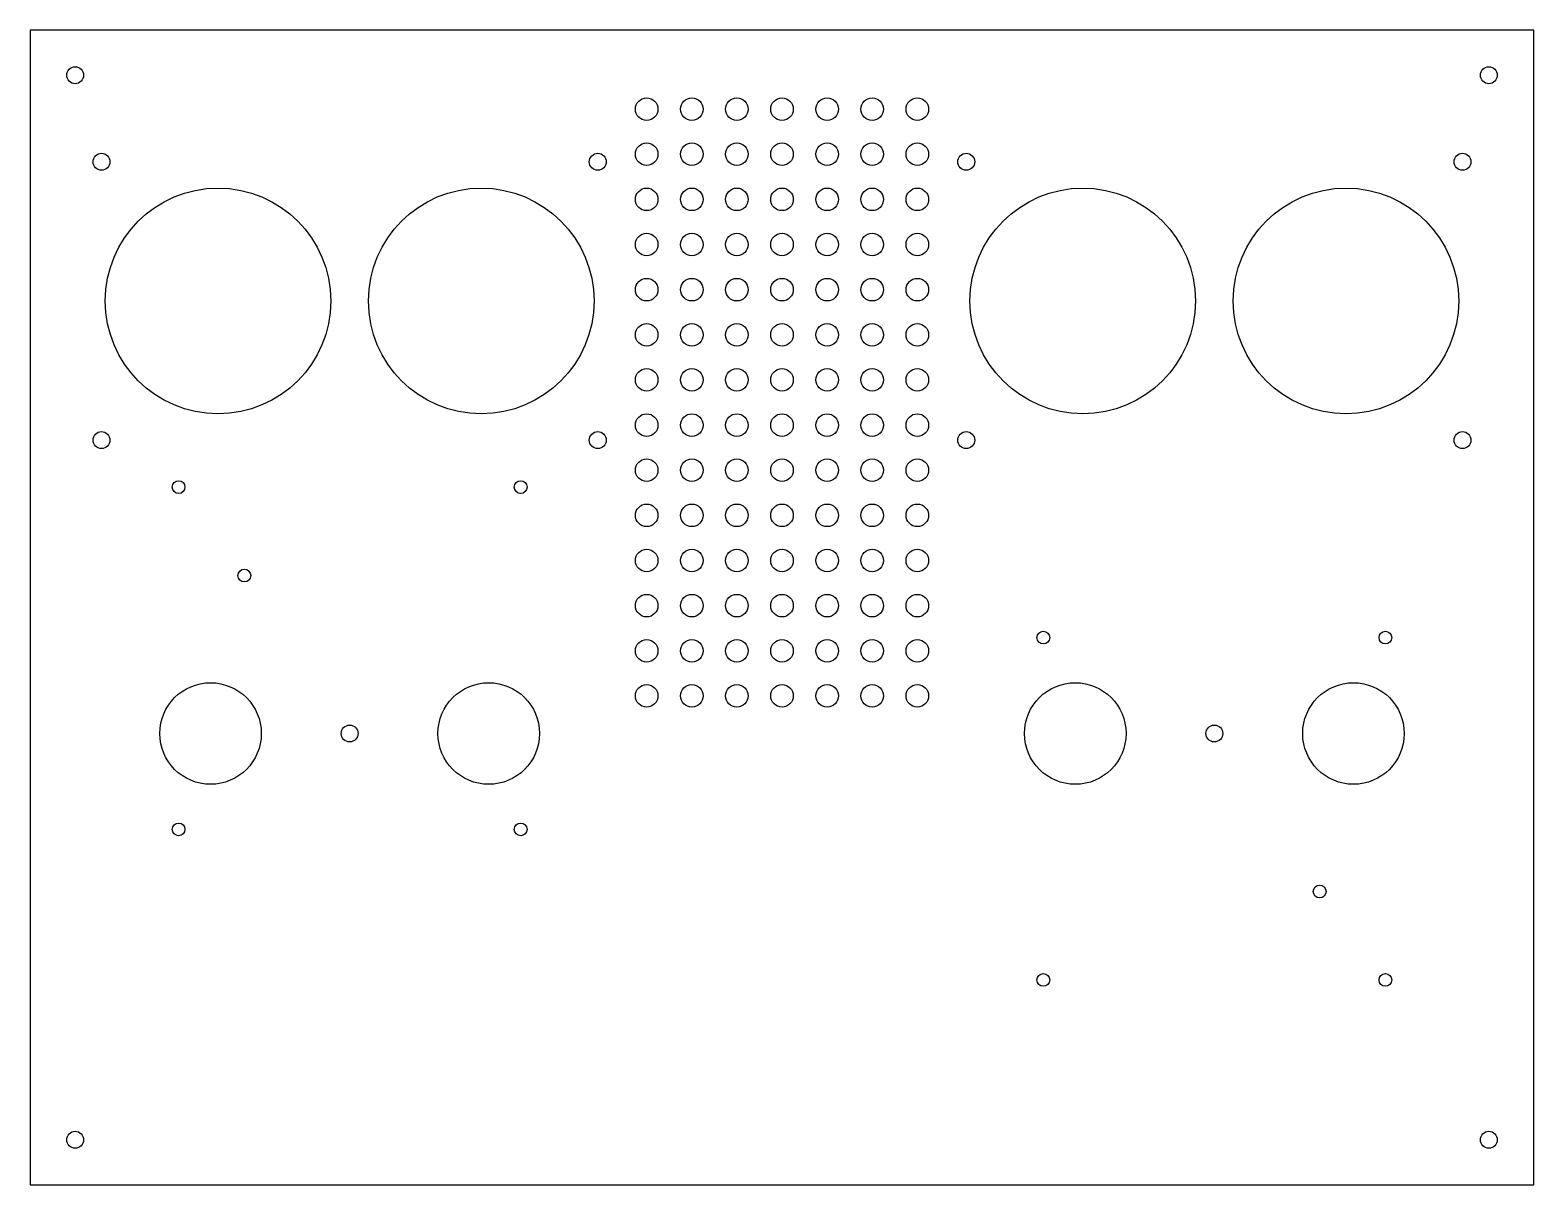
# Model space of a CAD drawing. Header units: metres. Extents: x 0 to 400, y 0 to 307.
import ezdxf

# ---------------------------------------------------------------- set-up
doc = ezdxf.new("R2010")
doc.units = ezdxf.units.M

msp = doc.modelspace()

# ---------------------------------------------------------------- linework, layer by layer
msp.add_lwpolyline([(0, 0), (400, 0), (400, 307), (0, 307)], close=True)
for centre, radius in [((12, 295), 2.25), ((388, 295), 2.25), ((164, 286), 3), ((176, 286), 3), ((188, 286), 3), ((200, 286), 3), ((212, 286), 3), ((224, 286), 3), ((236, 286), 3), ((164, 274), 3), ((176, 274), 3), ((188, 274), 3), ((200, 274), 3), ((212, 274), 3), ((224, 274), 3), ((236, 274), 3), ((19, 272), 2.25), ((151, 272), 2.25), ((249, 272), 2.25), ((381, 272), 2.25), ((50, 235), 30), ((120, 235), 30), ((164, 262), 3), ((176, 262), 3), ((188, 262), 3), ((200, 262), 3), ((212, 262), 3), ((224, 262), 3), ((236, 262), 3), ((280, 235), 30), ((350, 235), 30), ((164, 250), 3), ((176, 250), 3), ((188, 250), 3), ((200, 250), 3), ((212, 250), 3), ((224, 250), 3), ((236, 250), 3), ((164, 238), 3), ((176, 238), 3), ((188, 238), 3), ((200, 238), 3), ((212, 238), 3), ((224, 238), 3), ((236, 238), 3), ((164, 226), 3), ((176, 226), 3), ((188, 226), 3), ((200, 226), 3), ((212, 226), 3), ((224, 226), 3), ((236, 226), 3), ((164, 214), 3), ((176, 214), 3), ((188, 214), 3), ((200, 214), 3), ((212, 214), 3), ((224, 214), 3), ((236, 214), 3), ((164, 202), 3), ((176, 202), 3), ((188, 202), 3), ((200, 202), 3), ((212, 202), 3), ((224, 202), 3), ((236, 202), 3), ((19, 198), 2.25), ((151, 198), 2.25), ((249, 198), 2.25), ((381, 198), 2.25), ((164, 190), 3), ((176, 190), 3), ((188, 190), 3), ((200, 190), 3), ((212, 190), 3), ((224, 190), 3), ((236, 190), 3), ((39.5, 185.5), 1.7), ((130.5, 185.5), 1.7), ((164, 178), 3), ((176, 178), 3), ((188, 178), 3), ((200, 178), 3), ((212, 178), 3), ((224, 178), 3), ((236, 178), 3), ((164, 166), 3), ((176, 166), 3), ((188, 166), 3), ((200, 166), 3), ((212, 166), 3), ((224, 166), 3), ((236, 166), 3), ((57, 162), 1.7), ((164, 154), 3), ((176, 154), 3), ((188, 154), 3), ((200, 154), 3), ((212, 154), 3), ((224, 154), 3), ((236, 154), 3), ((164, 142), 3), ((176, 142), 3), ((188, 142), 3), ((200, 142), 3), ((212, 142), 3), ((224, 142), 3), ((236, 142), 3), ((269.5, 145.5), 1.7), ((360.5, 145.5), 1.7), ((48, 120), 13.5), ((122, 120), 13.5), ((164, 130), 3), ((176, 130), 3), ((188, 130), 3), ((200, 130), 3), ((212, 130), 3), ((224, 130), 3), ((236, 130), 3), ((278, 120), 13.5), ((352, 120), 13.5), ((85, 120), 2.25), ((315, 120), 2.25), ((39.5, 94.5), 1.7), ((130.5, 94.5), 1.7), ((343, 78), 1.7), ((269.5, 54.5), 1.7), ((360.5, 54.5), 1.7), ((12, 12), 2.25), ((388, 12), 2.25)]:
    msp.add_circle(centre, radius)

doc.saveas('drawing.dxf')
